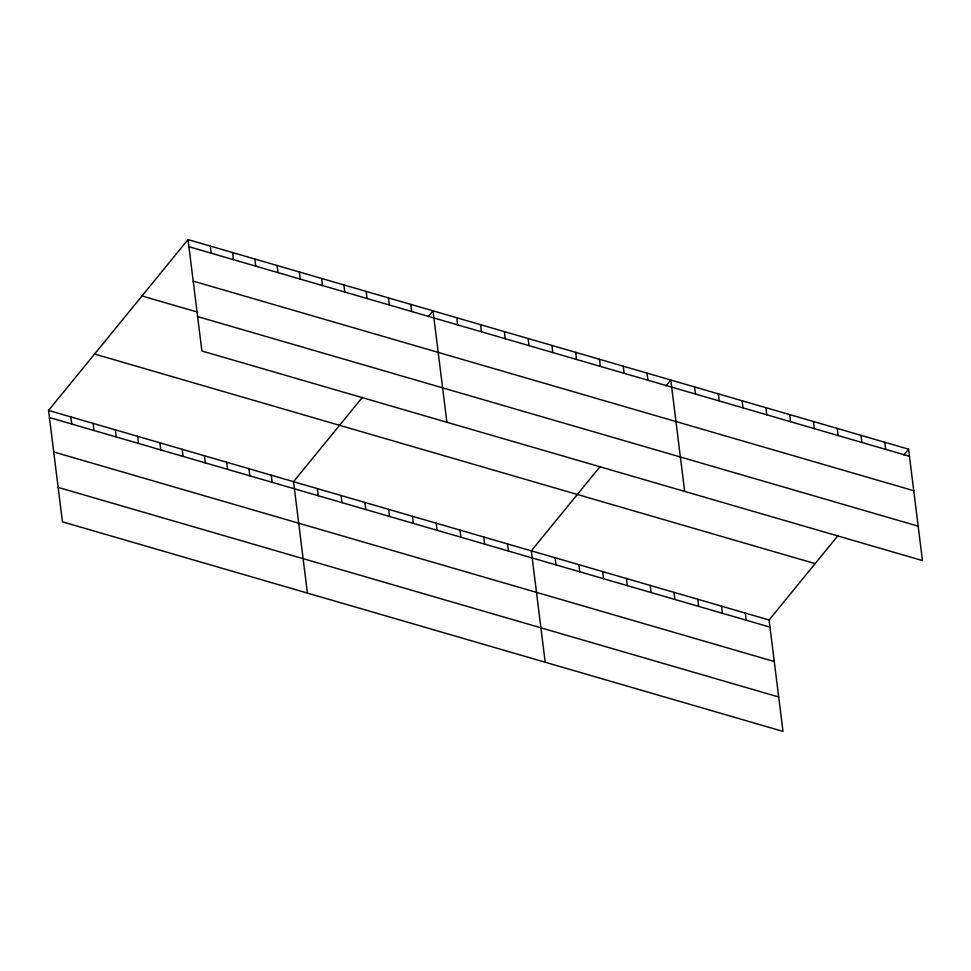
<?xml version="1.0" encoding="UTF-8"?>
<svg xmlns="http://www.w3.org/2000/svg" width="971" height="971" viewBox="0 0 971 971"><rect width="100%" height="100%" fill="white"/><g stroke="black" fill="none" stroke-linecap="round" stroke-linejoin="round"><path stroke-width="1.46" d="M837.924 535.713L769.093 620.008L782.978 731.406L62.423 521.815L48.55 410.43L188.022 239.594L908.577 449.185L922.45 560.57L201.907 350.992L188.022 239.594M362.365 397.382L293.533 481.677L307.406 593.075M428.223 316.728L433.017 310.854L446.891 422.251M600.139 466.553L531.319 550.848L545.192 662.234M665.997 385.888L670.791 380.013L684.664 491.411M903.783 455.047L908.577 449.185M188.908 246.707L909.463 456.297M193.205 281.129L913.747 490.707M141.997 295.973L197.683 312.164M197.611 316.582L918.165 526.161M94.575 354.051L815.13 563.629M48.55 410.43L769.093 620.008M49.436 417.542L769.979 627.12M53.721 451.952L774.275 661.53M58.139 487.406L778.681 696.984M884.799 442.266L885.686 449.379M861.022 435.348L861.908 442.46M837.245 428.429L838.131 435.542M813.467 421.511L814.353 428.624M789.69 414.593L790.576 421.705M765.901 407.686L766.787 414.799M742.123 400.768L743.009 407.881M718.346 393.85L719.232 400.962M745.315 613.089L746.201 620.202M694.568 386.931L695.454 394.044M721.538 606.171L722.424 613.284M697.761 599.253L698.647 606.365M647.014 373.107L647.9 380.219M673.983 592.346L674.869 599.447M623.236 366.188L624.122 373.301M650.206 585.428L651.092 592.541M599.459 359.27L600.345 366.383M626.429 578.51L627.315 585.622M575.682 352.352L576.568 359.464M602.651 571.591L603.537 578.704M551.904 345.433L552.79 352.546M578.874 564.673L579.76 571.785M528.127 338.515L529.013 345.627M555.096 557.755L555.982 564.867M504.35 331.609L505.236 338.721M480.572 324.69L481.458 331.803M507.542 543.93L508.428 551.043M456.795 317.772L457.681 324.884M483.764 537.012L484.65 544.124M459.987 530.093L460.873 537.206M410.745 304.372L411.631 311.485M436.21 523.175L437.096 530.287M388.473 297.903L389.359 305.015M412.432 516.269L413.306 523.369M366.201 291.421L367.087 298.534M388.643 509.35L389.529 516.463M343.928 284.94L344.814 292.053M364.865 502.432L365.751 509.544M321.656 278.471L322.542 285.583M341.088 495.513L341.974 502.626M299.384 271.989L300.27 279.102M317.311 488.595L318.197 495.708M277.111 265.508L277.997 272.62M254.839 259.026L255.725 266.139M271.261 475.207L272.147 482.32M232.567 252.557L233.453 259.67M248.989 468.726L249.875 475.839M210.294 246.076L211.18 253.188M226.716 462.245L227.602 469.357M204.456 455.775L205.33 462.888M182.184 449.294L183.07 456.406M159.912 442.812L160.798 449.925M137.639 436.331L138.525 443.444M115.367 429.862L116.253 436.974M93.095 423.38L93.981 430.493M70.822 416.899L71.708 424.011"/></g></svg>
